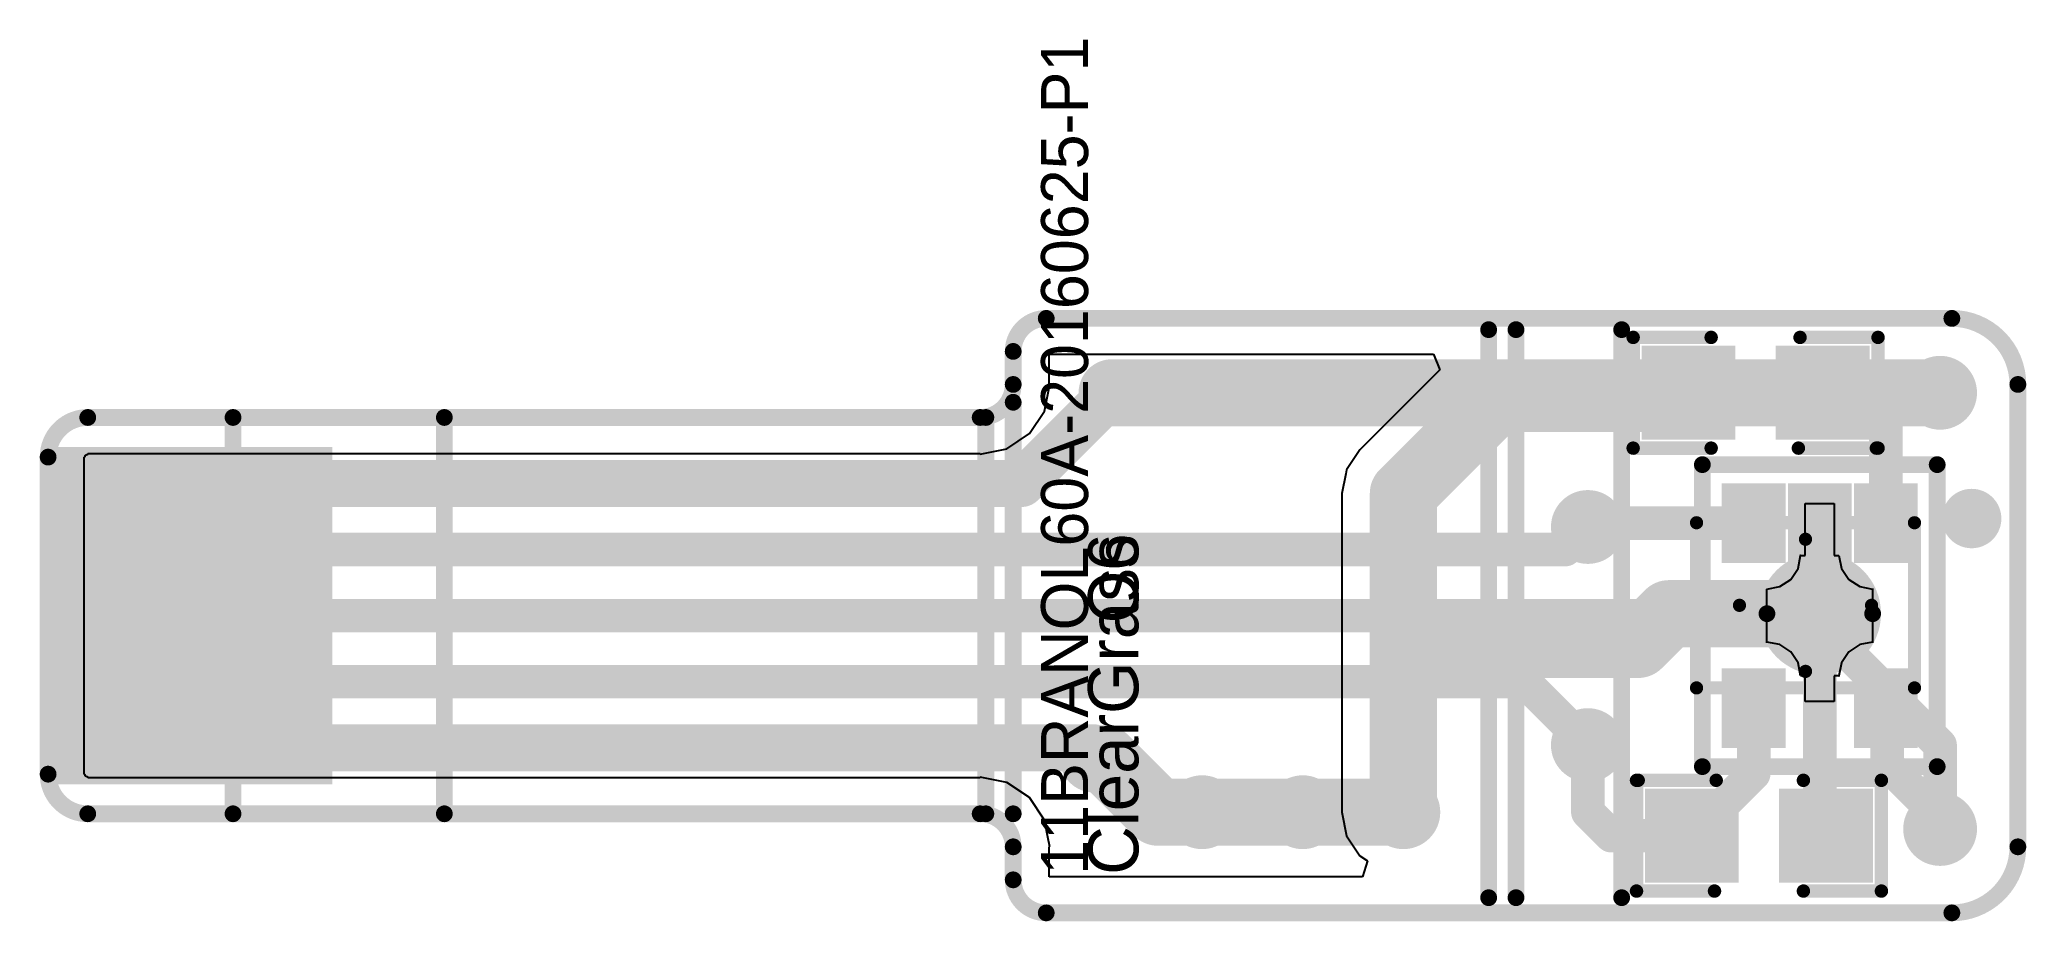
# Model space of a CAD drawing. Extents: x 69.9 to 84.9, y 191 to 197.7.
import ezdxf

# ---------------------------------------------------------------- set-up
doc = ezdxf.new("R2010")
doc.units = 0
doc.layers.get('0').update_dxf_attribs({"linetype": 'CONTINUOUS'})
for name, color, linetype in [('BOTTOMLAYER', 5, 'CONTINUOUS'), ('BOTTOMPASTE', 16, 'CONTINUOUS'), ('BOTTOMSOLDER', 6, 'CONTINUOUS'), ('KEEPOUTLAYER', 6, 'CONTINUOUS'), ('MECHANICAL13', 56, 'CONTINUOUS'), ('MECHANICAL15', 56, 'CONTINUOUS'), ('MECHANICAL7', 56, 'CONTINUOUS'), ('MULTILAYER', 9, 'CONTINUOUS'), ('TOPLAYER', 1, 'CONTINUOUS'), ('TOPOVERLAY', 2, 'CONTINUOUS'), ('TOPPASTE', 8, 'CONTINUOUS'), ('TOPSOLDER', 216, 'CONTINUOUS'), ('VIAHOLELAYER', 16, 'CONTINUOUS')]:
    doc.layers.add(name, color=color, linetype=linetype)

# ---------------------------------------------------------------- blocks, each defined once
blk = doc.blocks.new('0402C_1')
at = {"layer": 'TOPLAYER'}
for points in [[(-0.254, 0.254), (-0.762, 0.254), (-0.254, -0.254), (-0.762, -0.254)], [(0.762, 0.254003), (0.254, 0.254003), (0.762, -0.253997), (0.254, -0.253997)]]:
    blk.add_solid(points, dxfattribs=at)
at = {"layer": 'TOPOVERLAY', "const_width": 0.1016}
for points in [[(-0.9271, 0.419105), (-0.336499, 0.419105)], [(-0.9271, -0.419095), (-0.9271, 0.419105)], [(0.336499, 0.419105), (0.9271, 0.419105)], [(0.9271, -0.419095), (0.9271, 0.419105)], [(-0.9271, -0.419095), (-0.336499, -0.419095)], [(0.323799, -0.419095), (0.9144, -0.419095)]]:
    blk.add_lwpolyline(points, dxfattribs=at)
at = {"layer": 'TOPOVERLAY', "const_width": 0.0508}
for points in [[(-0.9525, 0.419105, 1), (-0.9017, 0.419105, 1)], [(-0.9525, 0.419105, 1), (-0.9017, 0.419105, 1)], [(-0.361899, 0.419105, 1), (-0.311099, 0.419105, 1)], [(0.311099, 0.419105, 1), (0.361899, 0.419105, 1)], [(0.9017, 0.419105, 1), (0.9525, 0.419105, 1)], [(0.9017, 0.419105, 1), (0.9525, 0.419105, 1)], [(-0.9525, -0.419095, 1), (-0.9017, -0.419095, 1)], [(-0.9525, -0.419095, 1), (-0.9017, -0.419095, 1)], [(-0.361899, -0.419095, 1), (-0.311099, -0.419095, 1)], [(0.298399, -0.419095, 1), (0.349199, -0.419095, 1)], [(0.889, -0.419095, 1), (0.9398, -0.419095, 1)], [(0.9017, -0.419095, 1), (0.9525, -0.419095, 1)]]:
    blk.add_lwpolyline(points, format="xyb", close=True, dxfattribs=at)
at = {"layer": 'TOPPASTE'}
for points in [[(-0.254, 0.254), (-0.762, 0.254), (-0.254, -0.254), (-0.762, -0.254)], [(0.762, 0.254003), (0.254, 0.254003), (0.762, -0.253997), (0.254, -0.253997)]]:
    blk.add_solid(points, dxfattribs=at)
at = {"layer": 'TOPSOLDER'}
for points in [[(-0.1524, 0.3556), (-0.8636, 0.3556), (-0.1524, -0.3556), (-0.8636, -0.3556)], [(0.8636, 0.355603), (0.1524, 0.355603), (0.8636, -0.355597), (0.1524, -0.355597)]]:
    blk.add_solid(points, dxfattribs=at)
blk = doc.blocks.new('0402C_2')
at = {"layer": 'TOPLAYER'}
for points in [[(-0.254, 0.254), (-0.762, 0.254), (-0.254, -0.254), (-0.762, -0.254)], [(0.762, 0.254003), (0.254, 0.254003), (0.762, -0.253997), (0.254, -0.253997)]]:
    blk.add_solid(points, dxfattribs=at)
at = {"layer": 'TOPOVERLAY', "const_width": 0.1016}
for points in [[(-0.336499, 0.419105), (-0.9271, 0.419105)], [(-0.9271, 0.419105), (-0.9271, -0.419095)], [(0.9271, 0.419105), (0.336499, 0.419105)], [(0.9271, 0.419105), (0.9271, -0.419095)], [(-0.336499, -0.419095), (-0.9271, -0.419095)], [(0.9144, -0.419095), (0.323799, -0.419095)]]:
    blk.add_lwpolyline(points, dxfattribs=at)
at = {"layer": 'TOPOVERLAY', "const_width": 0.0508}
for points in [[(-0.9525, 0.419105, 1), (-0.9017, 0.419105, 1)], [(-0.9525, 0.419105, 1), (-0.9017, 0.419105, 1)], [(-0.361899, 0.419105, 1), (-0.311099, 0.419105, 1)], [(0.311099, 0.419105, 1), (0.361899, 0.419105, 1)], [(0.9017, 0.419105, 1), (0.9525, 0.419105, 1)], [(0.9017, 0.419105, 1), (0.9525, 0.419105, 1)], [(-0.9525, -0.419095, 1), (-0.9017, -0.419095, 1)], [(-0.9525, -0.419095, 1), (-0.9017, -0.419095, 1)], [(-0.361899, -0.419095, 1), (-0.311099, -0.419095, 1)], [(0.298399, -0.419095, 1), (0.349199, -0.419095, 1)], [(0.889, -0.419095, 1), (0.9398, -0.419095, 1)], [(0.9017, -0.419095, 1), (0.9525, -0.419095, 1)]]:
    blk.add_lwpolyline(points, format="xyb", close=True, dxfattribs=at)
at = {"layer": 'TOPPASTE'}
for points in [[(-0.254, 0.254), (-0.762, 0.254), (-0.254, -0.254), (-0.762, -0.254)], [(0.762, 0.254003), (0.254, 0.254003), (0.762, -0.253997), (0.254, -0.253997)]]:
    blk.add_solid(points, dxfattribs=at)
at = {"layer": 'TOPSOLDER'}
for points in [[(-0.1524, 0.3556), (-0.8636, 0.3556), (-0.1524, -0.3556), (-0.8636, -0.3556)], [(0.8636, 0.355603), (0.1524, 0.355603), (0.8636, -0.355597), (0.1524, -0.355597)]]:
    blk.add_solid(points, dxfattribs=at)
blk = doc.blocks.new('WSOF5_3')
at = {"layer": 'MECHANICAL13', "const_width": 0.1}
for points in [[(0.546999, 0.716999), (-0.703001, 0.716999)], [(-0.703001, -0.933003), (-0.703001, 0.716999)], [(0.546999, -0.933003), (0.546999, 0.716999)], [(0.546999, -0.933003), (-0.703001, -0.933003)]]:
    blk.add_lwpolyline(points, dxfattribs=at)
at = {"layer": 'MECHANICAL13', "const_width": 0.05}
for points in [[(-0.728, 0.716999, 1), (-0.678002, 0.716999, 1)], [(-0.728, 0.716999, 1), (-0.678002, 0.716999, 1)], [(0.522, 0.716999, 1), (0.571998, 0.716999, 1)], [(0.522, 0.716999, 1), (0.571998, 0.716999, 1)], [(-0.728, -0.933003, 1), (-0.678002, -0.933003, 1)], [(-0.728, -0.933003, 1), (-0.678002, -0.933003, 1)], [(0.522, -0.933003, 1), (0.571998, -0.933003, 1)], [(0.522, -0.933003, 1), (0.571998, -0.933003, 1)]]:
    blk.add_lwpolyline(points, format="xyb", close=True, dxfattribs=at)
at = {"layer": 'MECHANICAL15', "const_width": 0.1}
for points in [[(-0.078001, -0.608002), (-0.078001, 0.391998)], [(0.421998, -0.108001), (-0.578002, -0.108001)]]:
    blk.add_lwpolyline(points, dxfattribs=at)
at = {"layer": 'MECHANICAL15', "const_width": 0.05}
for points in [[(-0.103, 0.391998, 1), (-0.053002, 0.391998, 1)], [(-0.603001, -0.108001, 1), (-0.553004, -0.108001, 1)], [(0.396999, -0.108001, 1), (0.446997, -0.108001, 1)], [(-0.103, -0.608002, 1), (-0.053002, -0.608002, 1)]]:
    blk.add_lwpolyline(points, format="xyb", close=True, dxfattribs=at)
at = {"layer": 'TOPLAYER'}
for p, q in [((-0.274762, 0.219758), (-0.219507, 0.302453)), ((-0.219507, 0.302453), (-0.200104, 0.399999)), ((-0.200104, 0.399999), (-0.205001, 0.399999)), ((-0.205001, 0.399999), (0.204998, 0.399999)), ((0.204998, 0.399999), (0.200101, 0.399997)), ((0.200101, 0.399997), (0.219504, 0.302456)), ((0.219504, 0.302456), (0.274759, 0.219761)), ((-0.454998, 0.1451), (-0.357457, 0.164503)), ((-0.357457, 0.164503), (-0.274762, 0.219758)), ((0.274759, 0.219761), (0.357454, 0.164506)), ((0.357454, 0.164506), (0.455, 0.145103)), ((-0.850001, -0.110005), (-0.850001, 0.109997)), ((-0.850001, 0.109997), (-0.454998, 0.109997)), ((-0.454998, 0.109997), (-0.454998, 0.1451)), ((0.455, 0.145103), (0.455, 0.15)), ((0.455, 0.15), (0.455, 0.11)), ((0.455, 0.11), (0.649999, 0.11)), ((0.649999, 0.11), (0.649999, -0.11)), ((-0.454998, -0.110005), (-0.850001, -0.110005)), ((-0.454998, -0.150005), (-0.454998, -0.110005)), ((-0.357452, -0.164511), (-0.454998, -0.145108)), ((-0.454998, -0.145108), (-0.454998, -0.150005)), ((0.455, -0.145103), (0.357459, -0.164506)), ((0.649999, -0.11), (0.455, -0.11)), ((0.455, -0.11), (0.455, -0.145103)), ((-0.274757, -0.219766), (-0.357452, -0.164511)), ((-0.219502, -0.302461), (-0.274757, -0.219766)), ((0.274764, -0.219761), (0.219509, -0.302456)), ((0.357459, -0.164506), (0.274764, -0.219761)), ((-0.200099, -0.400002), (-0.219502, -0.302461)), ((0.205003, -0.400002), (-0.200099, -0.400002)), ((0.219509, -0.302456), (0.200106, -0.400002)), ((0.200106, -0.400002), (0.205003, -0.400002))]:
    blk.add_line(p, q, dxfattribs=at)
at = {"layer": 'TOPLAYER', "const_width": 0.249999}
blk.add_lwpolyline([(-0.124998, 0, 1), (0.124998, 0, 1)], format="xyb", close=True, dxfattribs=at)
at = {"layer": 'TOPLAYER'}
for points in [[(-0.500002, 0.359999), (-0.500002, 0.639999), (-0.900001, 0.359999), (-0.900001, 0.639999)], [(0.900001, 0.359999), (0.900001, 0.639999), (0.500002, 0.359999), (0.500002, 0.639999)], [(-0.500002, -0.14), (-0.500002, 0.14), (-0.900001, -0.14), (-0.900001, 0.14)], [(-0.500002, -0.639999), (-0.500002, -0.359999), (-0.900001, -0.639999), (-0.900001, -0.359999)], [(0.900001, -0.639999), (0.900001, -0.359999), (0.500002, -0.639999), (0.500002, -0.359999)]]:
    blk.add_solid(points, dxfattribs=at)
at = {"layer": 'TOPOVERLAY'}
for points, const_width in [([(-0.635, 1.15, 1), (-0.835, 1.15, 1)], 0.249999), ([(-0.897499, 1.15, 1), (-0.7725, 1.15, 1)], 0.124998), ([(-0.697499, 1.15, 1), (-0.572501, 1.15, 1)], 0.124998), ([(-1.17475, 0.889, 1), (-1.11125, 0.889, 1)], 0.0635), ([(-1.17475, 0.889, 1), (-1.11125, 0.889, 1)], 0.0635), ([(1.11125, 0.889, 1), (1.17475, 0.889, 1)], 0.0635), ([(1.11125, 0.889, 1), (1.17475, 0.889, 1)], 0.0635), ([(-1.17475, -0.889, 1), (-1.11125, -0.889, 1)], 0.0635), ([(-1.17475, -0.889, 1), (-1.11125, -0.889, 1)], 0.0635), ([(1.11125, -0.889, 1), (1.17475, -0.889, 1)], 0.0635), ([(1.11125, -0.889, 1), (1.17475, -0.889, 1)], 0.0635)]:
    blk.add_lwpolyline(points, format="xyb", close=True, dxfattribs=dict(at, const_width=const_width))
at = {"layer": 'TOPOVERLAY', "const_width": 0.127}
for points in [[(-1.143, -0.889), (-1.143, 0.889)], [(1.143, 0.889), (-1.143, 0.889)], [(1.143, -0.889), (1.143, 0.889)], [(1.143, -0.889), (-1.143, -0.889)]]:
    blk.add_lwpolyline(points, dxfattribs=at)
at = {"layer": 'TOPPASTE'}
for p, q in [((-0.274762, 0.219758), (-0.219507, 0.302453)), ((-0.219507, 0.302453), (-0.200104, 0.399999)), ((-0.200104, 0.399999), (-0.205001, 0.399999)), ((-0.205001, 0.399999), (0.204998, 0.399999)), ((0.204998, 0.399999), (0.200101, 0.399997)), ((0.200101, 0.399997), (0.219504, 0.302456)), ((0.219504, 0.302456), (0.274759, 0.219761)), ((-0.454998, 0.1451), (-0.357457, 0.164503)), ((-0.357457, 0.164503), (-0.274762, 0.219758)), ((0.274759, 0.219761), (0.357454, 0.164506)), ((0.357454, 0.164506), (0.455, 0.145103)), ((-0.850001, -0.110005), (-0.850001, 0.109997)), ((-0.850001, 0.109997), (-0.454998, 0.109997)), ((-0.454998, 0.109997), (-0.454998, 0.1451)), ((0.455, 0.145103), (0.455, 0.15)), ((0.455, 0.15), (0.455, 0.11)), ((0.455, 0.11), (0.649999, 0.11)), ((0.649999, 0.11), (0.649999, -0.11)), ((-0.454998, -0.110005), (-0.850001, -0.110005)), ((-0.454998, -0.150005), (-0.454998, -0.110005)), ((-0.357452, -0.164511), (-0.454998, -0.145108)), ((-0.454998, -0.145108), (-0.454998, -0.150005)), ((0.455, -0.145103), (0.357459, -0.164506)), ((0.649999, -0.11), (0.455, -0.11)), ((0.455, -0.11), (0.455, -0.145103)), ((-0.274757, -0.219766), (-0.357452, -0.164511)), ((-0.219502, -0.302461), (-0.274757, -0.219766)), ((0.274764, -0.219761), (0.219509, -0.302456)), ((0.357459, -0.164506), (0.274764, -0.219761)), ((-0.200099, -0.400002), (-0.219502, -0.302461)), ((0.205003, -0.400002), (-0.200099, -0.400002)), ((0.219509, -0.302456), (0.200106, -0.400002)), ((0.200106, -0.400002), (0.205003, -0.400002))]:
    blk.add_line(p, q, dxfattribs=at)
at = {"layer": 'TOPPASTE', "const_width": 0.249999}
blk.add_lwpolyline([(-0.124998, 0, 1), (0.124998, 0, 1)], format="xyb", close=True, dxfattribs=at)
at = {"layer": 'TOPPASTE'}
for points in [[(-0.500002, 0.359999), (-0.500002, 0.639999), (-0.900001, 0.359999), (-0.900001, 0.639999)], [(0.900001, 0.359999), (0.900001, 0.639999), (0.500002, 0.359999), (0.500002, 0.639999)], [(-0.500002, -0.14), (-0.500002, 0.14), (-0.900001, -0.14), (-0.900001, 0.14)], [(-0.500002, -0.639999), (-0.500002, -0.359999), (-0.900001, -0.639999), (-0.900001, -0.359999)], [(0.900001, -0.639999), (0.900001, -0.359999), (0.500002, -0.639999), (0.500002, -0.359999)]]:
    blk.add_solid(points, dxfattribs=at)
at = {"layer": 'TOPSOLDER'}
for p, q in [((-0.274762, 0.219758), (-0.219507, 0.302453)), ((-0.219507, 0.302453), (-0.200104, 0.399999)), ((-0.200104, 0.399999), (-0.205001, 0.399999)), ((-0.205001, 0.399999), (0.204998, 0.399999)), ((0.204998, 0.399999), (0.200101, 0.399997)), ((0.200101, 0.399997), (0.219504, 0.302456)), ((0.219504, 0.302456), (0.274759, 0.219761)), ((-0.454998, 0.1451), (-0.357457, 0.164503)), ((-0.357457, 0.164503), (-0.274762, 0.219758)), ((0.274759, 0.219761), (0.357454, 0.164506)), ((0.357454, 0.164506), (0.455, 0.145103)), ((-0.850001, -0.110005), (-0.850001, 0.109997)), ((-0.850001, 0.109997), (-0.454998, 0.109997)), ((-0.454998, 0.109997), (-0.454998, 0.1451)), ((0.455, 0.145103), (0.455, 0.15)), ((0.455, 0.15), (0.455, 0.11)), ((0.455, 0.11), (0.649999, 0.11)), ((0.649999, 0.11), (0.649999, -0.11)), ((-0.454998, -0.110005), (-0.850001, -0.110005)), ((-0.454998, -0.150005), (-0.454998, -0.110005)), ((-0.357452, -0.164511), (-0.454998, -0.145108)), ((-0.454998, -0.145108), (-0.454998, -0.150005)), ((0.455, -0.145103), (0.357459, -0.164506)), ((0.649999, -0.11), (0.455, -0.11)), ((0.455, -0.11), (0.455, -0.145103)), ((-0.274757, -0.219766), (-0.357452, -0.164511)), ((-0.219502, -0.302461), (-0.274757, -0.219766)), ((0.274764, -0.219761), (0.219509, -0.302456)), ((0.357459, -0.164506), (0.274764, -0.219761)), ((-0.200099, -0.400002), (-0.219502, -0.302461)), ((0.205003, -0.400002), (-0.200099, -0.400002)), ((0.219509, -0.302456), (0.200106, -0.400002)), ((0.200106, -0.400002), (0.205003, -0.400002))]:
    blk.add_line(p, q, dxfattribs=at)
at = {"layer": 'TOPSOLDER', "const_width": 0.351599}
blk.add_lwpolyline([(-0.175798, 0, 1), (0.175798, 0, 1)], format="xyb", close=True, dxfattribs=at)
at = {"layer": 'TOPSOLDER'}
for points in [[(-0.398402, 0.258399), (-0.398402, 0.741599), (-1.001601, 0.258399), (-1.001601, 0.741599)], [(1.001601, 0.258399), (1.001601, 0.741599), (0.398402, 0.258399), (0.398402, 0.741599)], [(-0.398402, -0.2416), (-0.398402, 0.2416), (-1.001601, -0.2416), (-1.001601, 0.2416)], [(-0.398402, -0.741599), (-0.398402, -0.258399), (-1.001601, -0.741599), (-1.001601, -0.258399)], [(1.001601, -0.741599), (1.001601, -0.258399), (0.398402, -0.741599), (0.398402, -0.258399)]]:
    blk.add_solid(points, dxfattribs=at)

msp = doc.modelspace()

# ---------------------------------------------------------------- linework, layer by layer
at = {"layer": 'BOTTOMLAYER'}
for points, const_width in [([(78.003413, 195.047189), (84.272539, 195.047189)], 0.508), ([(77.316416, 194.360193), (78.003413, 195.047189)], 0.3556), ([(70.997313, 194.360193), (77.316416, 194.360193)], 0.3556), ([(81.434541, 193.860191), (81.605539, 194.031189)], 0.254), ([(70.997313, 193.860191), (81.434541, 193.860191)], 0.254), ([(70.997313, 193.360192), (83.292536, 193.360192)], 0.254), ([(83.292536, 193.360192), (84.272539, 192.380189)], 0.254), ([(70.997313, 192.860193), (81.125535, 192.860193)], 0.254), ([(81.125535, 192.860193), (81.605539, 192.380189)], 0.254), ([(70.997313, 192.360192), (77.862313, 192.360192)], 0.3556), ([(77.862313, 192.275993), (77.946512, 192.275993)], 0.508), ([(77.946512, 192.275993), (78.350316, 191.872189)], 0.508), ([(84.272539, 191.745189), (84.272539, 192.380189)], 0.254), ([(78.350316, 191.872189), (80.208539, 191.872189)], 0.508)]:
    msp.add_lwpolyline(points, dxfattribs=dict(at, const_width=const_width))
for points, const_width in [([(77.876413, 195.047189, 1), (78.130413, 195.047189, 1)], 0.254), ([(84.132839, 195.047189, 1), (84.412239, 195.047189, 1)], 0.2794), ([(84.145539, 195.047189, 1), (84.399539, 195.047189, 1)], 0.254), ([(77.914513, 195.047189, 1), (78.092313, 195.047189, 1)], 0.1778), ([(70.908413, 194.360193, 1), (71.086213, 194.360193, 1)], 0.1778), ([(77.227516, 194.360193, 1), (77.405316, 194.360193, 1)], 0.1778), ([(77.227516, 194.360193, 1), (77.405316, 194.360193, 1)], 0.1778), ([(81.465839, 194.031189, 1), (81.745239, 194.031189, 1)], 0.2794), ([(81.542039, 194.031189, 1), (81.669039, 194.031189, 1)], 0.127), ([(70.933813, 193.860191, 1), (71.060813, 193.860191, 1)], 0.127), ([(81.371041, 193.860191, 1), (81.498041, 193.860191, 1)], 0.127), ([(81.371041, 193.860191, 1), (81.498041, 193.860191, 1)], 0.127), ([(70.933813, 193.360192, 1), (71.060813, 193.360192, 1)], 0.127), ([(83.229036, 193.360192, 1), (83.356036, 193.360192, 1)], 0.127), ([(83.229036, 193.360192, 1), (83.356036, 193.360192, 1)], 0.127), ([(70.933813, 192.860193, 1), (71.060813, 192.860193, 1)], 0.127), ([(81.062035, 192.860193, 1), (81.189035, 192.860193, 1)], 0.127), ([(81.062035, 192.860193, 1), (81.189035, 192.860193, 1)], 0.127), ([(70.908413, 192.360192, 1), (71.086213, 192.360192, 1)], 0.1778), ([(77.735313, 192.275993, 1), (77.989313, 192.275993, 1)], 0.254), ([(77.773413, 192.360192, 1), (77.951213, 192.360192, 1)], 0.1778), ([(77.819512, 192.275993, 1), (78.073512, 192.275993, 1)], 0.254), ([(77.819512, 192.275993, 1), (78.073512, 192.275993, 1)], 0.254), ([(81.465839, 192.380189, 1), (81.745239, 192.380189, 1)], 0.2794), ([(81.542039, 192.380189, 1), (81.669039, 192.380189, 1)], 0.127), ([(84.209039, 192.380189, 1), (84.336039, 192.380189, 1)], 0.127), ([(84.209039, 192.380189, 1), (84.336039, 192.380189, 1)], 0.127), ([(78.223316, 191.872189, 1), (78.477316, 191.872189, 1)], 0.254), ([(78.223316, 191.872189, 1), (78.477316, 191.872189, 1)], 0.254), ([(78.544839, 191.872189, 1), (78.824239, 191.872189, 1)], 0.2794), ([(79.306839, 191.872189, 1), (79.586239, 191.872189, 1)], 0.2794), ([(80.068839, 191.872189, 1), (80.348239, 191.872189, 1)], 0.2794), ([(80.081539, 191.872189, 1), (80.335539, 191.872189, 1)], 0.254), ([(84.132839, 191.745189, 1), (84.412239, 191.745189, 1)], 0.2794), ([(84.209039, 191.745189, 1), (84.336039, 191.745189, 1)], 0.127)]:
    msp.add_lwpolyline(points, format="xyb", close=True, dxfattribs=dict(at, const_width=const_width))
for points in [[(71.997313, 194.185195), (71.997313, 194.535191), (69.997312, 194.185195), (69.997312, 194.535191)], [(71.997313, 193.685193), (71.997313, 194.03519), (69.997312, 193.685193), (69.997312, 194.03519)], [(71.997313, 193.185194), (71.997313, 193.535191), (69.997312, 193.185194), (69.997312, 193.535191)], [(71.997313, 192.685195), (71.997313, 193.035192), (69.997312, 192.685195), (69.997312, 193.035192)], [(71.997313, 192.185193), (71.997313, 192.53519), (69.997312, 192.185193), (69.997312, 192.53519)]]:
    msp.add_solid(points, dxfattribs=at)
at = {"layer": 'BOTTOMPASTE'}
for points in [[(71.997313, 194.185195), (71.997313, 194.535191), (69.997312, 194.185195), (69.997312, 194.535191)], [(71.997313, 193.685193), (71.997313, 194.03519), (69.997312, 193.685193), (69.997312, 194.03519)], [(71.997313, 193.185194), (71.997313, 193.535191), (69.997312, 193.185194), (69.997312, 193.535191)], [(71.997313, 192.685195), (71.997313, 193.035192), (69.997312, 192.685195), (69.997312, 193.035192)], [(71.997313, 192.185193), (71.997313, 192.53519), (69.997312, 192.185193), (69.997312, 192.53519)]]:
    msp.add_solid(points, dxfattribs=at)
at = {"layer": 'BOTTOMSOLDER'}
for points in [[(72.098913, 194.083595), (72.098913, 194.636791), (69.895712, 194.083595), (69.895712, 194.636791)], [(72.098913, 193.583593), (72.098913, 194.13679), (69.895712, 193.583593), (69.895712, 194.13679)], [(72.098913, 193.083594), (72.098913, 193.636791), (69.895712, 193.083594), (69.895712, 193.636791)], [(72.098913, 192.583595), (72.098913, 193.136792), (69.895712, 192.583595), (69.895712, 193.136792)], [(72.098913, 192.083593), (72.098913, 192.63679), (69.895712, 192.083593), (69.895712, 192.63679)]]:
    msp.add_solid(points, dxfattribs=at)
at = {"layer": 'KEEPOUTLAYER', "const_width": 0.127}
for points in [[(77.254412, 195.360191, -0.414214), (77.504412, 195.61019)], [(84.361541, 195.61019, -0.414212), (84.861413, 195.110189)], [(77.254412, 195.110191, -0.414208), (77.004415, 194.860189)], [(69.94731, 194.56019, -0.414214), (70.247309, 194.860189)], [(70.247314, 191.86019, -0.414214), (69.947312, 192.160192)], [(77.004415, 191.860193, -0.414208), (77.254412, 191.610191)], [(84.861415, 191.610191, -0.414214), (84.361541, 191.110189)], [(77.504412, 191.110189, -0.414214), (77.254412, 191.360189)]]:
    msp.add_lwpolyline(points, format="xyb", dxfattribs=at)
for points in [[(77.504412, 195.61019), (84.361541, 195.61019)], [(77.254412, 195.110191), (77.254412, 195.360191)], [(84.861413, 191.610191), (84.861413, 195.110189)], [(70.247312, 194.860189), (77.004413, 194.860189)], [(69.947312, 192.160192), (69.947312, 194.560193)], [(70.247312, 191.86019), (77.004413, 191.86019)], [(77.254412, 191.360189), (77.254412, 191.610188)], [(77.504412, 191.110189), (84.361541, 191.110189)]]:
    msp.add_lwpolyline(points, dxfattribs=at)
at = {"layer": 'KEEPOUTLAYER', "const_width": 0.0635}
for points in [[(77.472662, 195.61019, 1), (77.536162, 195.61019, 1)], [(77.472662, 195.61019, 1), (77.536162, 195.61019, 1)], [(84.329791, 195.61019, 1), (84.393291, 195.61019, 1)], [(84.329791, 195.61019, 1), (84.393291, 195.61019, 1)], [(77.222662, 195.360191, 1), (77.286162, 195.360191, 1)], [(77.222662, 195.360191, 1), (77.286162, 195.360191, 1)], [(77.222662, 195.110191, 1), (77.286162, 195.110191, 1)], [(77.222662, 195.110191, 1), (77.286162, 195.110191, 1)], [(84.829663, 195.110189, 1), (84.893163, 195.110189, 1)], [(84.829663, 195.110189, 1), (84.893163, 195.110189, 1)], [(70.215559, 194.860189, 1), (70.279059, 194.860189, 1)], [(70.215562, 194.860189, 1), (70.279062, 194.860189, 1)], [(76.972663, 194.860189, 1), (77.036163, 194.860189, 1)], [(76.972665, 194.860189, 1), (77.036165, 194.860189, 1)], [(69.91556, 194.56019, 1), (69.97906, 194.56019, 1)], [(69.915562, 194.560193, 1), (69.979062, 194.560193, 1)], [(69.915562, 192.160192, 1), (69.979062, 192.160192, 1)], [(69.915562, 192.160192, 1), (69.979062, 192.160192, 1)], [(70.215562, 191.86019, 1), (70.279062, 191.86019, 1)], [(70.215564, 191.86019, 1), (70.279064, 191.86019, 1)], [(76.972663, 191.86019, 1), (77.036163, 191.86019, 1)], [(76.972665, 191.860193, 1), (77.036165, 191.860193, 1)], [(77.222662, 191.610191, 1), (77.286162, 191.610191, 1)], [(77.222662, 191.610188, 1), (77.286162, 191.610188, 1)], [(84.829663, 191.610191, 1), (84.893163, 191.610191, 1)], [(84.829665, 191.610191, 1), (84.893165, 191.610191, 1)], [(77.222662, 191.360189, 1), (77.286162, 191.360189, 1)], [(77.222662, 191.360189, 1), (77.286162, 191.360189, 1)], [(77.472662, 191.110189, 1), (77.536162, 191.110189, 1)], [(77.472662, 191.110189, 1), (77.536162, 191.110189, 1)], [(84.329791, 191.110189, 1), (84.393291, 191.110189, 1)], [(84.329791, 191.110189, 1), (84.393291, 191.110189, 1)]]:
    msp.add_lwpolyline(points, format="xyb", close=True, dxfattribs=at)
at = {"layer": 'MECHANICAL7'}
for points, const_width in [([(83.761412, 193.374996, 1), (82.961414, 193.374996, 1)], 0.127), ([(82.929664, 193.374996, 1), (82.993164, 193.374996, 1)], 0.0635), ([(83.729662, 193.374996, 1), (83.793162, 193.374996, 1)], 0.0635)]:
    msp.add_lwpolyline(points, format="xyb", close=True, dxfattribs=dict(at, const_width=const_width))
at = {"layer": 'MULTILAYER', "const_width": 0.2794}
for points in [[(84.132839, 195.047189, 1), (84.412239, 195.047189, 1)], [(81.465839, 194.031189, 1), (81.745239, 194.031189, 1)], [(81.465839, 192.380189, 1), (81.745239, 192.380189, 1)], [(78.544839, 191.872189, 1), (78.824239, 191.872189, 1)], [(79.306839, 191.872189, 1), (79.586239, 191.872189, 1)], [(80.068839, 191.872189, 1), (80.348239, 191.872189, 1)], [(84.132839, 191.745189, 1), (84.412239, 191.745189, 1)]]:
    msp.add_lwpolyline(points, format="xyb", close=True, dxfattribs=at)
at = {"layer": 'TOPLAYER'}
for p, q in [((77.526337, 195.33745), (77.526914, 195.337689)), ((77.526337, 195.110191), (77.526337, 195.33745)), ((77.526914, 195.337689), (77.527153, 195.338266)), ((77.527153, 195.338266), (80.436436, 195.338266)), ((80.436436, 195.338266), (80.485038, 195.220933)), ((77.491133, 194.908584), (77.531234, 195.110191)), ((77.531234, 195.110191), (77.526337, 195.110191)), ((80.485038, 195.220933), (79.878918, 194.61481)), ((77.376932, 194.73767), (77.491133, 194.908584)), ((77.206018, 194.623469), (77.376932, 194.73767)), ((70.219237, 192.160192), (70.219237, 194.56019)), ((70.219237, 194.56019), (70.225013, 194.56019)), ((70.225013, 194.56019), (70.231544, 194.575956)), ((70.231544, 194.575956), (70.247309, 194.582486)), ((70.247309, 194.582486), (70.247309, 194.588265)), ((70.247309, 194.588265), (70.247312, 194.588265)), ((70.247312, 194.588265), (70.247312, 194.588265)), ((70.247312, 194.588265), (77.004413, 194.588265)), ((77.004413, 194.588265), (77.004413, 194.588265)), ((77.004413, 194.588265), (77.004415, 194.588265)), ((77.004415, 194.588265), (77.004421, 194.588265)), ((77.004421, 194.583367), (77.206018, 194.623469)), ((77.004421, 194.588265), (77.004421, 194.583367)), ((79.878918, 194.61481), (79.777867, 194.463581)), ((79.771979, 194.433985), (79.742383, 194.285189)), ((79.777867, 194.463581), (79.771979, 194.433985)), ((79.742383, 194.285189), (79.742383, 193.142189)), ((79.742383, 193.142189), (79.742383, 191.872189)), ((70.225016, 192.160192), (70.219237, 192.160192)), ((70.231546, 192.144424), (70.225016, 192.160192)), ((70.247314, 192.137894), (70.231546, 192.144424)), ((70.247314, 192.132115), (70.247314, 192.137894)), ((77.004403, 192.132115), (70.247314, 192.132115)), ((77.004415, 192.132118), (77.004403, 192.132115)), ((77.004421, 192.132118), (77.004415, 192.132118)), ((77.206018, 192.096913), (77.004421, 192.137015)), ((77.004421, 192.137015), (77.004421, 192.132118)), ((77.376932, 191.982712), (77.206018, 192.096913)), ((77.491133, 191.811798), (77.376932, 191.982712)), ((77.521537, 191.658961), (77.491133, 191.811801)), ((77.491133, 191.811801), (77.491133, 191.811798)), ((79.742383, 191.872189), (79.777867, 191.6938)), ((77.521539, 191.658931), (77.521537, 191.658961)), ((77.526363, 191.634689), (77.521539, 191.658931)), ((77.531054, 191.611123), (77.526363, 191.634694)), ((77.526363, 191.634694), (77.526363, 191.634689)), ((79.777867, 191.6938), (79.878918, 191.542568)), ((77.526337, 191.610183), (77.52634, 191.610186)), ((77.526337, 191.382929), (77.526337, 191.610183)), ((77.52634, 191.610186), (77.52636, 191.610191)), ((77.52634, 191.610186), (77.52634, 191.610186)), ((77.52634, 191.610186), (77.52634, 191.610186)), ((77.52636, 191.610191), (77.52636, 191.610188)), ((77.52636, 191.610188), (77.531237, 191.610188)), ((77.531237, 191.610188), (77.531054, 191.611123)), ((79.878918, 191.542568), (79.937168, 191.503645)), ((79.937168, 191.503645), (79.900302, 191.382114)), ((77.526914, 191.382691), (77.526337, 191.382929)), ((77.527153, 191.382114), (77.526914, 191.382691)), ((79.900302, 191.382114), (77.527153, 191.382114))]:
    msp.add_line(p, q, dxfattribs=at)
for points, const_width in [([(80.208539, 194.285189), (80.927649, 195.004299)], 0.508), ([(80.927649, 195.004299), (82.324649, 195.004299)], 0.508), ([(82.324649, 195.004299), (82.367539, 195.047189)], 0.508), ([(83.383539, 195.047192), (84.272537, 195.047192)], 0.508), ([(83.861412, 194.060191), (83.861412, 195.017065)], 0.254), ([(80.208539, 193.142189), (80.208539, 194.285189)], 0.508), ([(81.605539, 194.031189), (81.634541, 194.060191)], 0.254), ([(81.634541, 194.060191), (82.861414, 194.060191)], 0.254), ([(83.361413, 194.060191), (83.361413, 194.074999)], 0.254), ([(83.361413, 193.374998), (83.361413, 194.060191)], 0.254), ([(81.986539, 193.142189), (82.219348, 193.374998)], 0.508), ([(82.219348, 193.374998), (83.361413, 193.374998)], 0.508), ([(83.361413, 193.36019), (83.361413, 193.374998)], 0.254), ([(83.361413, 191.741915), (83.361413, 193.36019)], 0.254), ([(80.208539, 191.872189), (80.208539, 193.142189)], 0.508), ([(80.208539, 193.142189), (81.986539, 193.142189)], 0.508), ([(82.861414, 192.660189), (82.861414, 192.674997)], 0.254), ([(82.861414, 192.162862), (82.861414, 192.660189)], 0.254), ([(83.861412, 192.674997), (83.871026, 192.665383)], 0.254), ([(83.871026, 192.232674), (83.871026, 192.665383)], 0.254), ([(81.605539, 191.872189), (81.605539, 192.380189)], 0.254), ([(82.392939, 191.694387), (82.861414, 192.162862)], 0.254), ([(83.871026, 192.232674), (84.272539, 191.831161)], 0.254), ([(81.605539, 191.872189), (81.783342, 191.694387)], 0.254), ([(84.272539, 191.745189), (84.272539, 191.831161)], 0.254), ([(81.783342, 191.694387), (82.392939, 191.694387)], 0.254), ([(83.361413, 191.741915), (83.408939, 191.694389)], 0.254)]:
    msp.add_lwpolyline(points, dxfattribs=dict(at, const_width=const_width))
for points, const_width in [([(80.800649, 195.004299, 1), (81.054649, 195.004299, 1)], 0.254), ([(80.800649, 195.004299, 1), (81.054649, 195.004299, 1)], 0.254), ([(82.197649, 195.004299, 1), (82.451649, 195.004299, 1)], 0.254), ([(82.197649, 195.004299, 1), (82.451649, 195.004299, 1)], 0.254), ([(82.240539, 195.047189, 1), (82.494539, 195.047189, 1)], 0.254), ([(83.256539, 195.047192, 1), (83.510539, 195.047192, 1)], 0.254), ([(84.132839, 195.047189, 1), (84.412239, 195.047189, 1)], 0.2794), ([(84.145537, 195.047192, 1), (84.399537, 195.047192, 1)], 0.254), ([(83.797912, 195.017065, 1), (83.924912, 195.017065, 1)], 0.127), ([(80.081539, 194.285189, 1), (80.335539, 194.285189, 1)], 0.254), ([(80.081539, 194.285189, 1), (80.335539, 194.285189, 1)], 0.254), ([(81.465839, 194.031189, 1), (81.745239, 194.031189, 1)], 0.2794), ([(81.571041, 194.060191, 1), (81.698041, 194.060191, 1)], 0.127), ([(81.571041, 194.060191, 1), (81.698041, 194.060191, 1)], 0.127), ([(82.797914, 194.060191, 1), (82.924914, 194.060191, 1)], 0.127), ([(83.297913, 194.074999, 1), (83.424913, 194.074999, 1)], 0.127), ([(83.297913, 194.060191, 1), (83.424913, 194.060191, 1)], 0.127), ([(83.297913, 194.060191, 1), (83.424913, 194.060191, 1)], 0.127), ([(83.797912, 194.060191, 1), (83.924912, 194.060191, 1)], 0.127), ([(81.542039, 194.031189, 1), (81.669039, 194.031189, 1)], 0.127), ([(82.092348, 193.374998, 1), (82.346348, 193.374998, 1)], 0.254), ([(82.092348, 193.374998, 1), (82.346348, 193.374998, 1)], 0.254), ([(83.234413, 193.374998, 1), (83.488413, 193.374998, 1)], 0.254), ([(83.297913, 193.374998, 1), (83.424913, 193.374998, 1)], 0.127), ([(83.297913, 193.374998, 1), (83.424913, 193.374998, 1)], 0.127), ([(83.297913, 193.36019, 1), (83.424913, 193.36019, 1)], 0.127), ([(83.297913, 193.36019, 1), (83.424913, 193.36019, 1)], 0.127), ([(80.081539, 193.142189, 1), (80.335539, 193.142189, 1)], 0.254), ([(80.081539, 193.142189, 1), (80.335539, 193.142189, 1)], 0.254), ([(80.081539, 193.142189, 1), (80.335539, 193.142189, 1)], 0.254), ([(81.859539, 193.142189, 1), (82.113539, 193.142189, 1)], 0.254), ([(81.859539, 193.142189, 1), (82.113539, 193.142189, 1)], 0.254), ([(82.797914, 192.674997, 1), (82.924914, 192.674997, 1)], 0.127), ([(82.797914, 192.660189, 1), (82.924914, 192.660189, 1)], 0.127), ([(82.797914, 192.660189, 1), (82.924914, 192.660189, 1)], 0.127), ([(83.797912, 192.674997, 1), (83.924912, 192.674997, 1)], 0.127), ([(83.807526, 192.665383, 1), (83.934526, 192.665383, 1)], 0.127), ([(83.807526, 192.665383, 1), (83.934526, 192.665383, 1)], 0.127), ([(81.465839, 192.380189, 1), (81.745239, 192.380189, 1)], 0.2794), ([(81.542039, 192.380189, 1), (81.669039, 192.380189, 1)], 0.127), ([(82.797914, 192.162862, 1), (82.924914, 192.162862, 1)], 0.127), ([(82.797914, 192.162862, 1), (82.924914, 192.162862, 1)], 0.127), ([(83.807526, 192.232674, 1), (83.934526, 192.232674, 1)], 0.127), ([(83.807526, 192.232674, 1), (83.934526, 192.232674, 1)], 0.127), ([(78.544839, 191.872189, 1), (78.824239, 191.872189, 1)], 0.2794), ([(79.306839, 191.872189, 1), (79.586239, 191.872189, 1)], 0.2794), ([(80.068839, 191.872189, 1), (80.348239, 191.872189, 1)], 0.2794), ([(80.081539, 191.872189, 1), (80.335539, 191.872189, 1)], 0.254), ([(81.542039, 191.872189, 1), (81.669039, 191.872189, 1)], 0.127), ([(81.542039, 191.872189, 1), (81.669039, 191.872189, 1)], 0.127), ([(84.132839, 191.745189, 1), (84.412239, 191.745189, 1)], 0.2794), ([(84.209039, 191.831161, 1), (84.336039, 191.831161, 1)], 0.127), ([(84.209039, 191.831161, 1), (84.336039, 191.831161, 1)], 0.127), ([(81.719842, 191.694387, 1), (81.846842, 191.694387, 1)], 0.127), ([(81.719842, 191.694387, 1), (81.846842, 191.694387, 1)], 0.127), ([(82.329439, 191.694387, 1), (82.456439, 191.694387, 1)], 0.127), ([(82.329439, 191.694387, 1), (82.456439, 191.694387, 1)], 0.127), ([(83.297913, 191.741915, 1), (83.424913, 191.741915, 1)], 0.127), ([(83.297913, 191.741915, 1), (83.424913, 191.741915, 1)], 0.127), ([(83.345439, 191.694389, 1), (83.472439, 191.694389, 1)], 0.127), ([(84.209039, 191.745189, 1), (84.336039, 191.745189, 1)], 0.127)]:
    msp.add_lwpolyline(points, format="xyb", close=True, dxfattribs=dict(at, const_width=const_width))
at = {"layer": 'TOPOVERLAY', "const_width": 0.127}
for points in [[(80.854332, 191.224995), (80.854332, 195.524999)], [(81.06141, 191.224995), (81.06141, 195.524999)], [(81.861411, 191.224995), (81.861411, 195.524999)], [(77.254329, 194.97519), (77.254412, 191.860193)], [(71.347312, 191.860193), (71.347312, 194.860192)], [(72.947312, 191.860193), (72.947312, 194.860192)], [(77.047314, 191.860193), (77.047314, 194.860192)]]:
    msp.add_lwpolyline(points, dxfattribs=at)
at = {"layer": 'TOPOVERLAY', "const_width": 0.0635}
for points in [[(80.822582, 195.524999, 1), (80.886082, 195.524999, 1)], [(81.02966, 195.524999, 1), (81.09316, 195.524999, 1)], [(81.829661, 195.524999, 1), (81.893161, 195.524999, 1)], [(77.222579, 194.97519, 1), (77.286079, 194.97519, 1)], [(71.315562, 194.860192, 1), (71.379062, 194.860192, 1)], [(72.915562, 194.860192, 1), (72.979062, 194.860192, 1)], [(77.015564, 194.860192, 1), (77.079064, 194.860192, 1)], [(71.315562, 191.860193, 1), (71.379062, 191.860193, 1)], [(72.915562, 191.860193, 1), (72.979062, 191.860193, 1)], [(77.015564, 191.860193, 1), (77.079064, 191.860193, 1)], [(77.222662, 191.860193, 1), (77.286162, 191.860193, 1)], [(80.822582, 191.224995, 1), (80.886082, 191.224995, 1)], [(81.02966, 191.224995, 1), (81.09316, 191.224995, 1)], [(81.829661, 191.224995, 1), (81.893161, 191.224995, 1)]]:
    msp.add_lwpolyline(points, format="xyb", close=True, dxfattribs=at)
at = {"layer": 'VIAHOLELAYER', "const_width": 0.1524}
for points in [[(84.196339, 195.047189, 1), (84.348739, 195.047189, 1)], [(81.529339, 194.031189, 1), (81.681739, 194.031189, 1)], [(81.529339, 192.380189, 1), (81.681739, 192.380189, 1)], [(78.608339, 191.872189, 1), (78.760739, 191.872189, 1)], [(79.370339, 191.872189, 1), (79.522739, 191.872189, 1)], [(80.132339, 191.872189, 1), (80.284739, 191.872189, 1)], [(84.196339, 191.745189, 1), (84.348739, 191.745189, 1)]]:
    msp.add_lwpolyline(points, format="xyb", close=True, dxfattribs=at)

# ---------------------------------------------------------------- block references
for name, p, rotation in [('0402C_1', (82.875539, 195.047189), 360), ('WSOF5_3', (83.361413, 193.36019), 270), ('0402C_2', (82.900939, 191.694389), 180)]:
    msp.add_blockref(name, p, dxfattribs=dict(rotation=rotation))

# ---------------------------------------------------------------- texts
at = {"layer": 'TOPOVERLAY'}
for s, height, p in [('11BRANOL60A-20160625-P1', 0.3556, (77.821312, 191.398192)), ('ClearGrass', 0.381, (78.202312, 191.398192)), ('O6', 0.381, (78.202312, 193.303192))]:
    msp.add_text(s, height=height, rotation=90, dxfattribs=at).set_placement(p)

doc.saveas('drawing.dxf')
